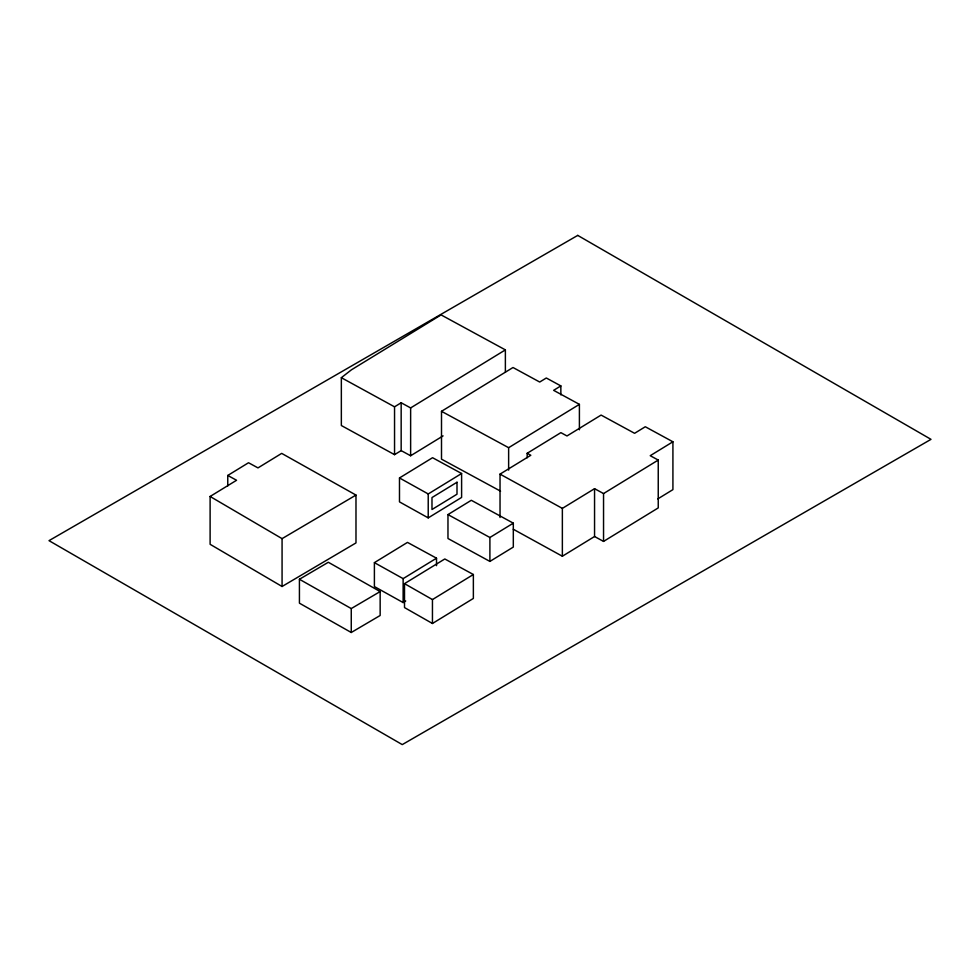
<?xml version="1.0" encoding="UTF-8"?>
<svg xmlns="http://www.w3.org/2000/svg" width="980" height="980" viewBox="0 0 980 980"><rect width="100%" height="100%" fill="white"/><g stroke="black" fill="none" stroke-linecap="round" stroke-linejoin="round"><path stroke-width="1.47" d="M505.374 349.885L410.632 407.925L401.163 402.768L401.163 450.616L394.548 454.659L341.346 425.528L341.346 377.692L351.416 369.827L441.086 314.899L505.374 349.885L505.374 372.314M227.764 475.459L248.528 462.744L257.985 467.901L281.677 453.385L355.985 495.072L355.985 542.92L282.069 586.493L210.112 544.304L210.112 496.468L236.572 480.261L227.764 475.459L227.764 485.933M394.548 454.659L394.548 406.823L401.163 402.768M500.572 491.176L441.502 459.155L441.502 411.318L513.005 367.512L539.711 382.041L546.313 377.998L560.854 385.912L560.854 394.879M401.163 450.616L410.632 455.761L443.083 435.892M399.485 477.958L432.56 457.709L461.605 473.512L461.605 497.436L428.223 517.881L399.485 501.883L399.485 477.958L428.223 493.957L461.605 473.512M560.854 385.912L553.627 390.334L579.401 404.36L579.401 429.779M508.632 470.13L508.632 447.701L579.401 404.36M527.179 457.77L527.179 453.287L560.879 432.646L566.979 435.965L601.095 415.079L634.599 433.307L645.293 426.753L672.917 441.784L672.917 489.632L657.788 498.906M500.033 517.477L500.033 474.124L530.817 455.271L527.179 453.287M447.97 514.586L471.307 500.29L513.312 523.161L513.312 547.073L489.902 561.418L447.97 538.51L447.97 514.586L489.902 537.493L513.312 523.161M405.708 600.985L403.135 602.565L374.397 586.567L374.397 562.643L407.472 542.393L436.517 558.196L436.517 565.668M403.135 602.565L403.135 578.641L436.517 558.196M404.507 583.651L444.81 558.968L473.365 574.513L473.365 598.437L432.45 623.488L404.507 607.576L404.507 583.651L432.45 599.576L432.45 623.488M513.299 529.249L562.361 556.236L562.361 508.387L594.554 488.677L603.545 493.565L658.242 460.061L650.218 455.7L672.917 441.784M432.45 599.576L473.365 574.513M562.361 556.236L594.554 536.513L594.554 488.677M594.554 536.513L603.545 541.413L658.242 507.91L658.242 460.061M282.069 586.493L282.069 538.645L355.985 495.072M299.427 579.266L328.325 562.263L380.154 591.565L380.154 615.489L351.257 632.492L299.427 603.178L299.427 579.266L351.257 608.568L380.154 591.565M441.502 411.318L508.632 447.701M341.346 377.692L394.548 406.823M500.033 474.124L562.361 508.387M374.397 562.643L403.135 578.641M210.112 496.468L282.069 538.645M603.545 493.565L603.545 541.413M489.902 537.493L489.902 561.418M428.223 493.957L428.223 517.881M410.632 407.925L410.632 455.761M351.257 608.568L351.257 632.492M456.999 482.246L431.984 497.558L431.984 509.514L456.999 494.202L456.999 482.246M577.735 235.396L49 540.654L402.266 744.604L931 439.346L577.735 235.396"/></g></svg>
